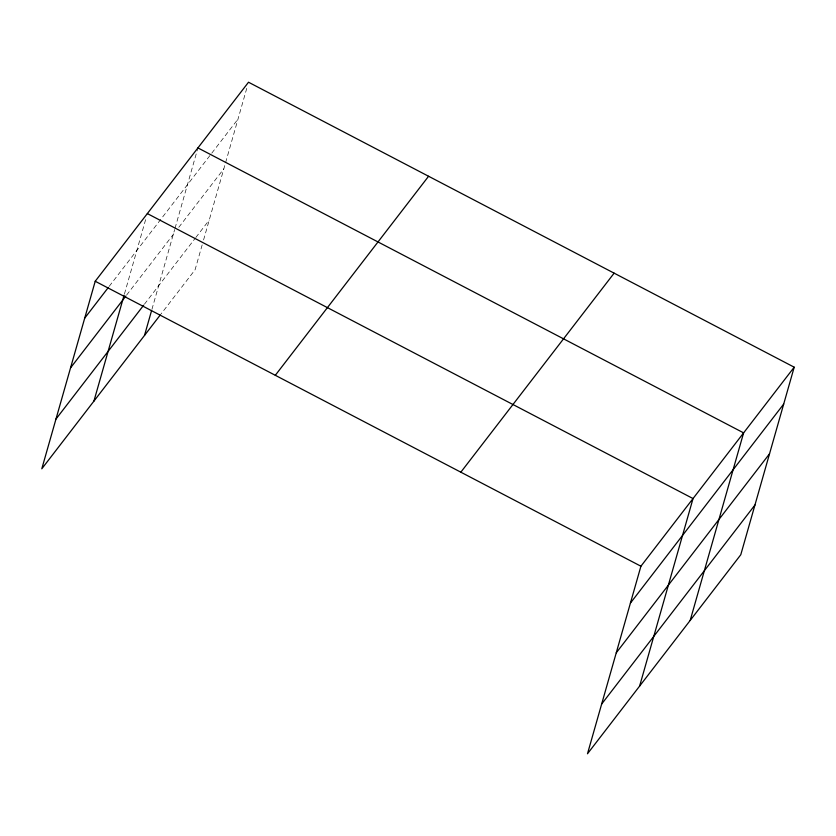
<?xml version="1.0" encoding="UTF-8"?>
<svg xmlns="http://www.w3.org/2000/svg" width="836" height="836" viewBox="0 0 836 836"><rect width="100%" height="100%" fill="white"/><g stroke="black" fill="none" stroke-linecap="round" stroke-linejoin="round"><path stroke-width="0.63" stroke-dasharray="4.18 3.13" d="M124.449 293.969L145.945 218.509M151.933 309.351L174.672 229.524M175.027 228.28L197.578 149.132M202.166 244.906L195.081 269.777L161.097 313.908M203.576 239.942L246.756 88.365M109.202 286.34L238.009 119.088M126.623 295.056L175.633 231.415M178.789 227.319L223.839 168.82M144.44 304.2L195.018 238.521M195.812 237.497L209.251 220.046"/><path stroke-width="1.25" d="M794.2 367.192L640.919 566.223L587.489 753.779L740.78 554.738L794.2 367.192L248.511 82.221L95.22 281.262L41.8 468.808L160.303 314.932M93.914 401.134L124.094 295.212M144.503 335.455L151.577 310.595M639.613 686.105L693.034 498.559L147.345 213.588M690.191 620.417L743.612 432.87L197.923 147.909M84.718 318.129L108.408 287.375M70.558 367.861L125.839 296.08M55.96 419.087L143.646 305.234M275.305 375.301L428.586 176.26M460.835 472.194L614.126 273.153M630.417 603.101L783.698 404.06M616.247 652.822L769.538 453.781M601.659 704.048L754.939 505.017M95.22 281.262L640.919 566.223"/></g></svg>
